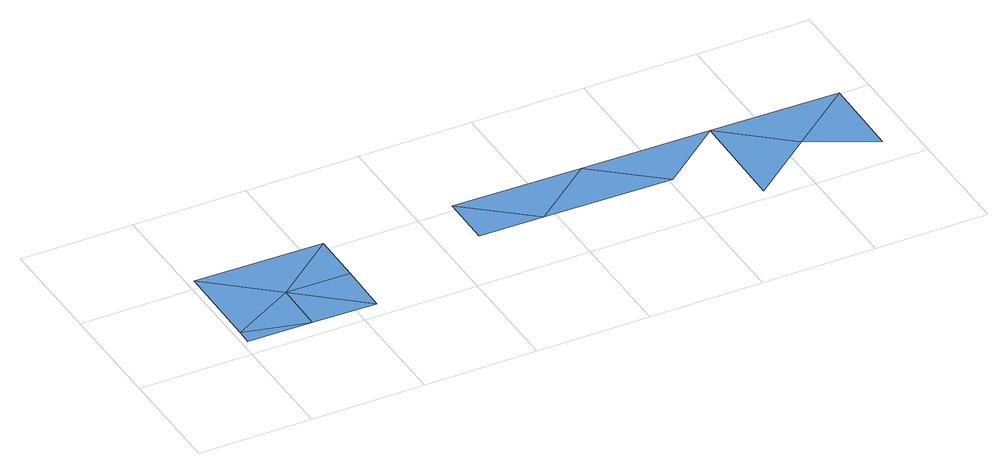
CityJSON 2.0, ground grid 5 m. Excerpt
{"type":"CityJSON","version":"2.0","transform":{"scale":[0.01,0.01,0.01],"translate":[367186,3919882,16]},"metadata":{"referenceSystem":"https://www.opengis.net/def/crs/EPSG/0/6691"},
"CityObjects":{
"waterbody1":{"type":"WaterBody","attributes":{"name":"9","class":"1140","function":"1","WaterBodyRiverFloodingRiskAttribute.description":"5","WaterBodyRiverFloodingRiskAttribute.rankOrg":"1","WaterBodyRiverFloodingRiskAttribute.adminType":"2","WaterBodyRiverFloodingRiskAttribute.scale":"L1"},"geometry":[{"type":"MultiSurface","lod":"1","boundaries":[[[0,1,2]],[[1,0,3]],[[2,1,4]],[[3,0,5]],[[3,6,1]],[[6,7,1]],[[7,4,1]]]}]},
"waterbody2":{"type":"WaterBody","attributes":{"name":"9","class":"1140","function":"1","WaterBodyRiverFloodingRiskAttribute.description":"5","WaterBodyRiverFloodingRiskAttribute.rankOrg":"1","WaterBodyRiverFloodingRiskAttribute.adminType":"2","WaterBodyRiverFloodingRiskAttribute.scale":"L1"},"geometry":[{"type":"MultiSurface","lod":"1","boundaries":[[[8,9,10]],[[8,11,9]],[[8,12,11]],[[12,13,11]],[[14,15,13]],[[13,15,16]],[[15,17,16]]]}]}
},
"vertices":[
[28,152,13],[314,311,13],[34,547,13],[311,80,13],[601,538,13],[27,84,13],[594,76,13],[598,307,13],
[1449,295,13],[1169,530,13],[1165,299,13],[1736,521,13],[2017,286,13],[2304,513,13],[2297,51,13],[2584,278,13],[2871,505,12],[2866,133,13]
]}
